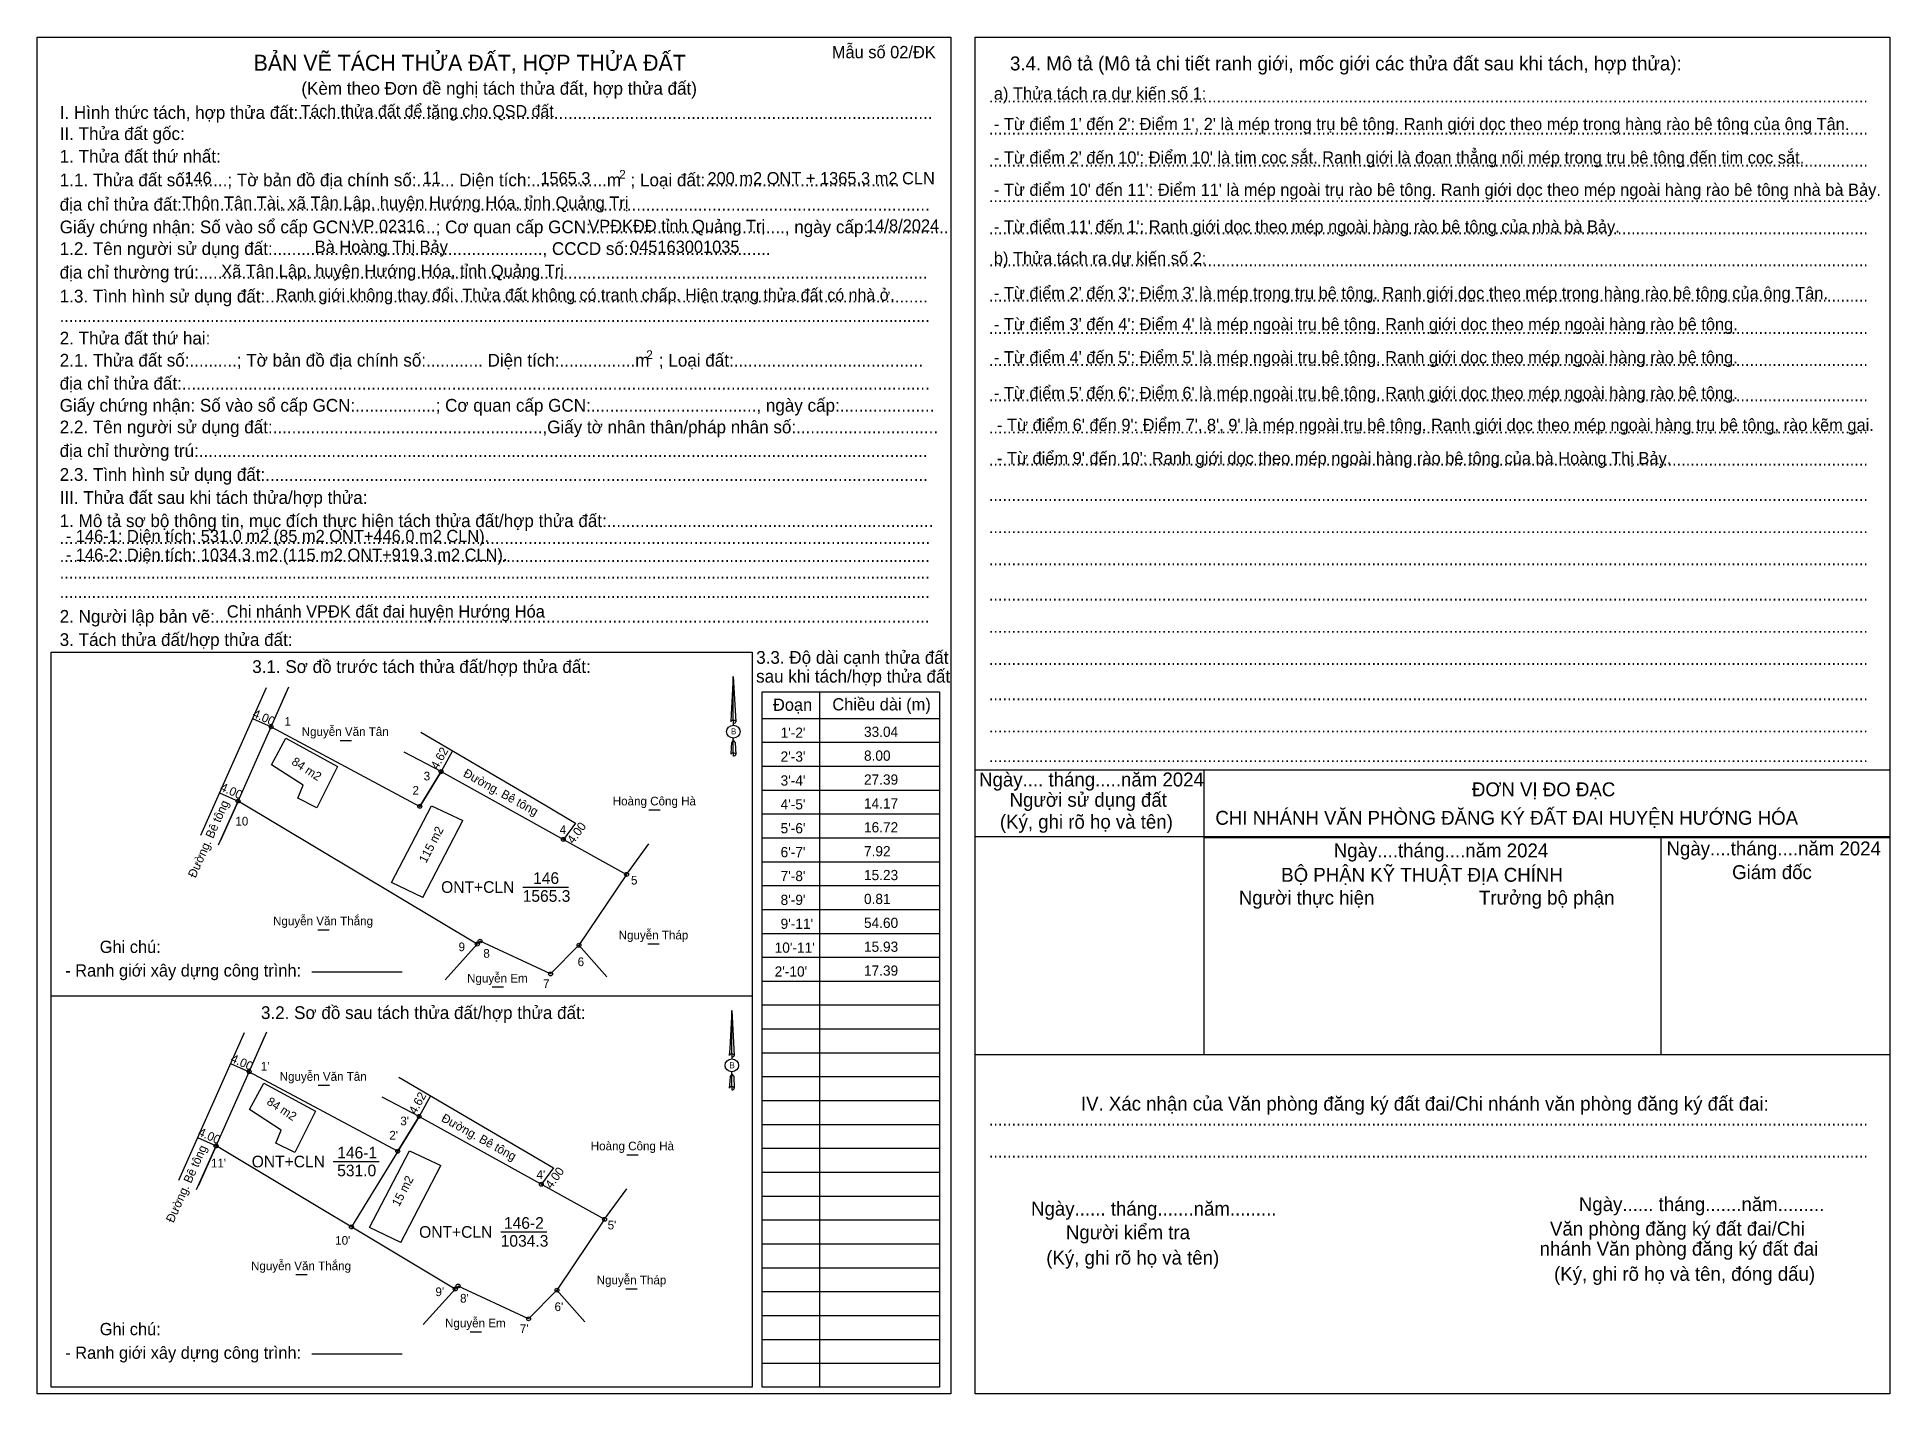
# Model space of a CAD drawing. Extents: x 547789 to 548152, y 1837490 to 1837756.
import ezdxf

# ---------------------------------------------------------------- set-up
doc = ezdxf.new("R2010")
doc.units = 0
for name, color, linetype in [('Level 1', 7, 'Continuous'), ('Level 10', 7, 'Continuous'), ('Level 11', 7, 'Continuous'), ('Level 13', 7, 'Continuous'), ('Level 18', 7, 'Continuous'), ('Level 2', 7, 'Continuous'), ('Level 23', 7, 'Continuous'), ('Level 27', 7, 'Continuous'), ('Level 30', 7, 'Continuous'), ('Level 36', 7, 'Continuous'), ('Level 49', 7, 'Continuous'), ('Level 6', 7, 'Continuous'), ('Level 9', 7, 'Continuous')]:
    doc.layers.add(name, color=color, linetype=linetype)

msp = doc.modelspace()

# ---------------------------------------------------------------- linework, layer by layer
at = {"layer": 'Level 1'}
for p, q in [((547942.08, 1837627.25), (547942.08, 1837490.99)), ((547930.85, 1837622.03), (547965.56, 1837622.03)), ((547930.85, 1837617.35), (547965.56, 1837617.35)), ((547930.85, 1837612.67), (547965.56, 1837612.67)), ((547972.59, 1837611.96), (548151.78, 1837611.96)), ((547930.85, 1837607.99), (547965.56, 1837607.99)), ((547930.85, 1837603.31), (547965.56, 1837603.31)), ((547972.59, 1837598.9), (548151.78, 1837598.9)), ((548017.36, 1837598.71), (548151.78, 1837598.71)), ((547930.85, 1837598.63), (547965.56, 1837598.63)), ((547930.85, 1837593.95), (547965.56, 1837593.95)), ((547930.85, 1837589.27), (547965.56, 1837589.27)), ((547930.85, 1837584.59), (547965.56, 1837584.59)), ((547930.85, 1837579.91), (547965.56, 1837579.91)), ((547930.85, 1837575.23), (547965.56, 1837575.23)), ((547930.85, 1837570.55), (547965.56, 1837570.55)), ((547791.55, 1837567.65), (547928.87, 1837567.65)), ((547930.85, 1837565.87), (547965.56, 1837565.87)), ((547930.85, 1837561.19), (547965.56, 1837561.19)), ((547930.85, 1837556.51), (547965.56, 1837556.51)), ((547972.59, 1837556.17), (548151.78, 1837556.17)), ((547972.59, 1837556.17), (548151.78, 1837556.17)), ((547930.85, 1837551.83), (547965.56, 1837551.83)), ((547930.85, 1837547.15), (547965.56, 1837547.15)), ((547930.85, 1837542.47), (547965.56, 1837542.47)), ((547930.85, 1837537.79), (547965.56, 1837537.79)), ((547930.85, 1837533.11), (547965.56, 1837533.11)), ((547930.85, 1837528.43), (547965.56, 1837528.43)), ((547930.85, 1837523.75), (547965.56, 1837523.75)), ((547930.85, 1837519.07), (547965.56, 1837519.07)), ((547930.85, 1837514.39), (547965.56, 1837514.39)), ((547930.85, 1837509.71), (547965.56, 1837509.71)), ((547930.85, 1837505.03), (547965.56, 1837505.03)), ((547930.85, 1837500.35), (547965.56, 1837500.35)), ((547930.85, 1837495.67), (547965.56, 1837495.67))]:
    msp.add_line(p, q, dxfattribs=at)
for points in [[(547791.55, 1837635.03), (547928.87, 1837635.03), (547928.87, 1837490.96), (547791.55, 1837490.96)], [(547930.85, 1837627.25), (547965.56, 1837627.25), (547965.56, 1837490.99), (547930.85, 1837490.99)]]:
    msp.add_lwpolyline(points, close=True, dxfattribs=at)
at = {"layer": 'Level 10'}
for p, q in [((547830.97, 1837622.01), (547834.63, 1837620.39)), ((547828.15, 1837605.83), (547834.63, 1837620.39)), ((547834.63, 1837620.39), (547863.75, 1837604.79)), ((547834.72, 1837612.96), (547837.49, 1837618.16)), ((547837.49, 1837618.16), (547847.64, 1837612.63)), ((547863.93, 1837619.31), (547881.32, 1837609.12)), ((547870.17, 1837615.65), (547867.93, 1837611.61)), ((547840.93, 1837608.92), (547834.72, 1837612.96)), ((547847.64, 1837612.63), (547843.58, 1837604.53)), ((547863.75, 1837604.79), (547867.93, 1837611.61)), ((547867.93, 1837611.61), (547904.27, 1837591.46)), ((547824.5, 1837607.46), (547828.15, 1837605.83)), ((547839.85, 1837606.4), (547840.93, 1837608.92)), ((547843.58, 1837604.53), (547839.85, 1837606.4)), ((547881.32, 1837609.12), (547888.22, 1837605.07)), ((547875, 1837577.8), (547828.15, 1837605.83)), ((547888.22, 1837605.07), (547894.26, 1837601.53)), ((547894.26, 1837601.53), (547891.88, 1837598.33)), ((547904.27, 1837591.46), (547894.94, 1837577.58)), ((547875.57, 1837578.38), (547875, 1837577.8)), ((547889.37, 1837571.95), (547875.57, 1837578.38)), ((547894.94, 1837577.58), (547889.37, 1837571.95)), ((547842.58, 1837572.39), (547860.32, 1837572.39)), ((547823.84, 1837538.25), (547830.32, 1837552.8)), ((547826.66, 1837554.42), (547830.32, 1837552.8)), ((547830.32, 1837552.8), (547859.44, 1837537.21)), ((547859.62, 1837551.72), (547877.01, 1837541.53)), ((547830.41, 1837545.37), (547833.18, 1837550.57)), ((547833.18, 1837550.57), (547843.33, 1837545.04)), ((547865.86, 1837548.07), (547863.62, 1837544.03)), ((547836.62, 1837541.33), (547830.41, 1837545.37)), ((547843.33, 1837545.04), (547839.27, 1837536.94)), ((547835.54, 1837538.81), (547836.62, 1837541.33)), ((547859.44, 1837537.21), (547863.62, 1837544.03)), ((547863.62, 1837544.03), (547899.96, 1837523.87)), ((547877.01, 1837541.53), (547883.91, 1837537.48)), ((547820.19, 1837539.87), (547823.84, 1837538.25)), ((547870.69, 1837510.21), (547823.84, 1837538.25)), ((547839.27, 1837536.94), (547835.54, 1837538.81)), ((547883.91, 1837537.48), (547889.95, 1837533.94)), ((547889.95, 1837533.94), (547887.57, 1837530.74)), ((547899.96, 1837523.87), (547890.63, 1837509.99)), ((547871.26, 1837510.8), (547870.69, 1837510.21)), ((547885.06, 1837504.36), (547871.26, 1837510.8)), ((547890.63, 1837509.99), (547885.06, 1837504.36)), ((547842.58, 1837497.49), (547860.32, 1837497.49))]:
    msp.add_line(p, q, dxfattribs=at)
for points in [[(547904.62, 1837591.98), (547908.6, 1837597.44)], [(547900.31, 1837524.39), (547904.29, 1837529.85)]]:
    msp.add_lwpolyline(points, dxfattribs=at)
at = {"layer": 'Level 11'}
for centre in [(547834.63, 1837620.39), (547867.93, 1837611.61), (547828.15, 1837605.83), (547863.75, 1837604.79), (547891.88, 1837598.33), (547904.27, 1837591.46), (547875, 1837577.8), (547875.57, 1837578.38), (547894.94, 1837577.58), (547894.94, 1837577.58), (547889.37, 1837571.95), (547830.32, 1837552.8), (547863.62, 1837544.03), (547823.84, 1837538.25), (547859.44, 1837537.21), (547887.57, 1837530.74), (547850.35, 1837522.38), (547899.96, 1837523.87), (547870.69, 1837510.21), (547871.26, 1837510.8), (547890.63, 1837509.99), (547890.63, 1837509.99), (547885.06, 1837504.36)]:
    msp.add_circle(centre, 0.381, dxfattribs=at)
at = {"layer": 'Level 18'}
for p, q in [((547925.17, 1837630.22), (547924.77, 1837622.77)), ((547925.17, 1837630.22), (547925.67, 1837621.38)), ((547925.17, 1837630.22), (547925.67, 1837621.38)), ((547925.17, 1837621.69), (547925.17, 1837630.22)), ((547925.17, 1837630.22), (547925.67, 1837621.38)), ((547924.77, 1837622.77), (547924.69, 1837621.38)), ((547925.17, 1837621.69), (547925.17, 1837621.32)), ((547925.17, 1837621.32), (547925.17, 1837621.08)), ((547925.17, 1837621.08), (547925.17, 1837620.73)), ((547925.17, 1837621.08), (547925.17, 1837620.73)), ((547925.17, 1837621.08), (547925.17, 1837620.73)), ((547925.67, 1837621.38), (547925.67, 1837621.38)), ((547924.83, 1837617.26), (547924.77, 1837616.34)), ((547925.17, 1837617.76), (547924.83, 1837617.26)), ((547925.17, 1837617.76), (547925.17, 1837618.13)), ((547925.17, 1837617.76), (547925.17, 1837618.13)), ((547925.17, 1837617.76), (547925.17, 1837618.13)), ((547925.17, 1837617.76), (547925.55, 1837617.26)), ((547925.17, 1837617.76), (547925.55, 1837617.26)), ((547925.17, 1837617.76), (547925.55, 1837617.26)), ((547925.17, 1837615.26), (547925.17, 1837617.76)), ((547925.55, 1837617.26), (547925.67, 1837614.97)), ((547925.55, 1837617.26), (547925.67, 1837614.97)), ((547925.55, 1837617.26), (547925.67, 1837614.97)), ((547924.77, 1837616.34), (547924.69, 1837614.99)), ((547925.17, 1837615.26), (547925.17, 1837614.9)), ((547925.17, 1837614.9), (547925.17, 1837614.66)), ((547925.67, 1837614.97), (547925.67, 1837614.99)), ((547924.87, 1837564.8), (547924.47, 1837557.36)), ((547924.87, 1837564.8), (547925.37, 1837555.97)), ((547924.87, 1837564.8), (547925.37, 1837555.97)), ((547924.87, 1837556.28), (547924.87, 1837564.8)), ((547924.87, 1837564.8), (547925.37, 1837555.97)), ((547924.47, 1837557.36), (547924.39, 1837555.97)), ((547924.87, 1837556.28), (547924.87, 1837555.91)), ((547924.87, 1837555.91), (547924.87, 1837555.67)), ((547924.87, 1837555.67), (547924.87, 1837555.32)), ((547924.87, 1837555.67), (547924.87, 1837555.32)), ((547924.87, 1837555.67), (547924.87, 1837555.32)), ((547925.37, 1837555.97), (547925.37, 1837555.97)), ((547924.53, 1837551.85), (547924.47, 1837550.93)), ((547924.87, 1837552.34), (547924.53, 1837551.85)), ((547924.87, 1837552.34), (547924.87, 1837552.72)), ((547924.87, 1837552.34), (547924.87, 1837552.72)), ((547924.87, 1837552.34), (547924.87, 1837552.72)), ((547924.87, 1837552.34), (547925.25, 1837551.85)), ((547924.87, 1837552.34), (547925.25, 1837551.85)), ((547924.87, 1837552.34), (547925.25, 1837551.85)), ((547924.87, 1837549.85), (547924.87, 1837552.34)), ((547925.25, 1837551.85), (547925.37, 1837549.56)), ((547925.25, 1837551.85), (547925.37, 1837549.56)), ((547925.25, 1837551.85), (547925.37, 1837549.56)), ((547924.47, 1837550.93), (547924.39, 1837549.58)), ((547924.87, 1837549.85), (547924.87, 1837549.49)), ((547924.87, 1837549.49), (547924.87, 1837549.25)), ((547925.37, 1837549.56), (547925.37, 1837549.58))]:
    msp.add_line(p, q, dxfattribs=at)
for centre in [(547925.18, 1837619.44), (547924.88, 1837554.03)]:
    msp.add_ellipse(centre, major_axis=(1.32, 0), ratio=0.952727, dxfattribs=at)
for centre, start_param, end_param in [((547925.18, 1837621.37), 1.570796, 3.074452), ((547925.18, 1837621.37), 0.067141, 1.570796), ((547925.18, 1837621.37), 4.712389, 6.283185), ((547925.18, 1837614.96), 2.491069, 3.074278), ((547925.18, 1837614.96), 1.570796, 2.491069), ((547925.18, 1837614.96), 0.067141, 1.570796), ((547925.18, 1837614.96), 4.712389, 6.283185), ((547924.88, 1837555.96), 1.570796, 3.074452), ((547924.88, 1837555.96), 0.067141, 1.570796), ((547924.88, 1837555.96), 4.712389, 6.283185), ((547924.88, 1837549.54), 2.491069, 3.074278), ((547924.88, 1837549.54), 1.570796, 2.491069), ((547924.88, 1837549.54), 0.067141, 1.570796), ((547924.88, 1837549.54), 4.712389, 6.283185)]:
    msp.add_ellipse(centre, major_axis=(0.484, 0), ratio=0.614131, start_param=start_param, end_param=end_param, dxfattribs=at)
at = {"layer": 'Level 2'}
for points in [[(547788.76, 1837755.55), (547967.8, 1837755.55), (547967.8, 1837489.65), (547788.76, 1837489.65)], [(547972.59, 1837755.55), (548151.78, 1837755.55), (548151.78, 1837489.65), (547972.59, 1837489.65)]]:
    msp.add_lwpolyline(points, close=True, dxfattribs=at)
at = {"layer": 'Level 23'}
for p, q in [((547833.63, 1837628), (547820.77, 1837599.09)), ((547829.32, 1837560.41), (547816.46, 1837531.5))]:
    msp.add_line(p, q, dxfattribs=at)
for points in [[(547824.34, 1837597.27), (547828.15, 1837605.83), (547834.63, 1837620.39), (547837.72, 1837627.35)], [(547820.03, 1837529.69), (547823.84, 1837538.25), (547830.32, 1837552.8), (547833.41, 1837559.76)]]:
    msp.add_lwpolyline(points, dxfattribs=at)
at = {"layer": 'Level 27'}
for p, q in [((547834.63, 1837620.39), (547838.1, 1837628.19)), ((547867.93, 1837611.61), (547860.68, 1837615.39)), ((547828.15, 1837605.83), (547824.7, 1837598.07)), ((547904.27, 1837591.46), (547904.62, 1837591.98)), ((547875, 1837577.8), (547868.73, 1837570.83)), ((547894.94, 1837577.58), (547900.37, 1837571.39)), ((547830.32, 1837552.8), (547833.79, 1837560.6)), ((547863.62, 1837544.03), (547856.37, 1837547.8)), ((547823.84, 1837538.25), (547820.39, 1837530.48)), ((547899.96, 1837523.87), (547900.31, 1837524.39)), ((547870.69, 1837510.21), (547864.42, 1837503.24)), ((547890.63, 1837509.99), (547896.06, 1837503.8))]:
    msp.add_line(p, q, dxfattribs=at)
at = {"layer": 'Level 30'}
for p, q in [((547867.93, 1837611.61), (547863.75, 1837604.79)), ((547858.21, 1837589.86), (547866.06, 1837604.91)), ((547866.06, 1837604.91), (547872.21, 1837602.01)), ((547864.35, 1837586.94), (547872.21, 1837602.01)), ((547864.35, 1837586.94), (547858.21, 1837589.86)), ((547863.62, 1837544.03), (547850.35, 1837522.38)), ((547853.9, 1837522.28), (547861.75, 1837537.32)), ((547861.75, 1837537.32), (547867.9, 1837534.42)), ((547860.04, 1837519.35), (547867.9, 1837534.42)), ((547860.04, 1837519.35), (547853.9, 1837522.28))]:
    msp.add_line(p, q, dxfattribs=at)
at = {"layer": 'Level 9'}
for p, q in [((547848.13, 1837617.73), (547850.37, 1837617.73)), ((548017.36, 1837611.96), (548017.36, 1837556.17)), ((547908.6, 1837604.11), (547910.84, 1837604.11)), ((548106.91, 1837598.71), (548106.91, 1837556.17)), ((547883.91, 1837588.98), (547892.91, 1837588.98)), ((547843.75, 1837580.62), (547846, 1837580.62)), ((547908.41, 1837577.85), (547910.66, 1837577.85)), ((547877.92, 1837569.4), (547880.16, 1837569.4)), ((547843.82, 1837550.14), (547846.06, 1837550.14)), ((547846.8, 1837535.19), (547855.81, 1837535.19)), ((547904.29, 1837536.52), (547906.53, 1837536.52)), ((547879.6, 1837521.4), (547888.61, 1837521.4)), ((547839.44, 1837513.03), (547841.69, 1837513.03)), ((547904.1, 1837510.26), (547906.35, 1837510.26)), ((547873.61, 1837501.82), (547875.85, 1837501.82))]:
    msp.add_line(p, q, dxfattribs=at)

# ---------------------------------------------------------------- texts
at = {"layer": 'Level 1'}
for s, height, p in [('BẢN VẼ TÁCH THỬA ĐẤT, HỢP THỬA ĐẤT', 3.12, (547831.2, 1837748.96)), ('Mẫu số 02/ĐK', 2.4023, (547944.48, 1837751.4)), ('3.4. Mô tả (Mô tả chi tiết ranh giới, mốc giới các thửa đất sau khi tách, hợp thửa):', 2.73, (547979.39, 1837749.01)), ('(Kèm theo Đơn đề nghị tách thửa đất, hợp thửa đất)', 2.496, (547840.55, 1837744.25)), ('I. Hình thức tách, hợp thửa đất:......................................................................................................................................', 2.496, (547793.2, 1837739.52)), ('Tách thửa đất để tặng cho QSD đất', 2.34, (547840.41, 1837739.88)), ('.................................................................................................................................................................................................', 2.40226, (547975.23, 1837742.73)), ('II. Thửa đất gốc:', 2.496, (547793.2, 1837735.37)), ('.................................................................................................................................................................................................', 2.40226, (547975.23, 1837736.44)), ('1. Thửa đất thứ nhất:', 2.496, (547793.2, 1837730.94)), ('2', 1.72, (547902.81, 1837727.78)), ('.................................................................................................................................................................................................', 2.40226, (547975.23, 1837730.14)), ('1.1. Thửa đất số:........; Tờ bản đồ địa chính số:........ Diện tích:................m  ; Loại đất:.........................................', 2.496, (547793.2, 1837726.3)), ('địa chỉ thửa đất:..............................................................................................................................................................', 2.496, (547793.2, 1837721.52)), ('.................................................................................................................................................................................................', 2.40226, (547975.23, 1837723.2)), ('Giấy chứng nhận: Số vào sổ cấp GCN:.................; Cơ quan cấp GCN:........................................., ngày cấp:.................', 2.496, (547793.2, 1837717.09)), ('1.2. Tên người sử dụng đất:........................................................., CCCD số::.............................', 2.496, (547793.2, 1837712.84)), ('.................................................................................................................................................................................................', 2.40226, (547975.23, 1837716.91)), ('địa chỉ thường trú:..........................................................................................................................................................', 2.496, (547793.2, 1837708.21)), ('.................................................................................................................................................................................................', 2.40226, (547975.23, 1837710.62)), ('1.3. Tình hình sử dụng đất:............................................................................................................................................', 2.496, (547793.2, 1837703.53)), ('Ranh giới không thay đổi. Thửa đất không có tranh chấp. Hiện trạng thửa đất có nhà ở.', 2.34, (547835.59, 1837703.87)), ('.................................................................................................................................................................................................', 2.40226, (547975.23, 1837703.68)), ('2. Thửa đất thứ hai:', 2.496, (547793.2, 1837695.3)), ('...............................................................................................................................................................................................', 2.40226, (547793.2, 1837699.73)), ('.................................................................................................................................................................................................', 2.40226, (547975.23, 1837697.38)), ('2.1. Thửa đất số:..........; Tờ bản đồ địa chính số:............ Diện tích:................m  ; Loại đất:........................................', 2.496, (547793.2, 1837690.97)), ('2', 1.72, (547908.12, 1837692.44)), ('.................................................................................................................................................................................................', 2.40226, (547975.23, 1837691.09)), ('địa chỉ thửa đất:..............................................................................................................................................................', 2.496, (547793.2, 1837686.45)), ('Giấy chứng nhận: Số vào sổ cấp GCN:.................; Cơ quan cấp GCN:..................................., ngày cấp:....................', 2.496, (547793.2, 1837682.13)), ('.................................................................................................................................................................................................', 2.40226, (547975.23, 1837684.15)), ('2.2. Tên người sử dụng đất:.........................................................,Giấy tờ nhân thân/pháp nhân số:..............................', 2.496, (547793.2, 1837677.89)), ('địa chỉ thường trú:..........................................................................................................................................................', 2.496, (547793.2, 1837673.26)), ('.................................................................................................................................................................................................', 2.40226, (547975.23, 1837677.86)), ('2.3. Tình hình sử dụng đất:............................................................................................................................................', 2.496, (547793.2, 1837668.58)), ('.................................................................................................................................................................................................', 2.40226, (547975.23, 1837671.56)), ('III. Thửa đất sau khi tách thửa/hợp thửa:', 2.496, (547793.2, 1837664.07)), ('.................................................................................................................................................................................................', 2.40226, (547975.23, 1837664.62)), ('1. Mô tả sơ bộ thông tin, mục đích thực hiện tách thửa đất/hợp thửa đất:.....................................................................', 2.496, (547793.2, 1837659.52)), ('.................................................................................................................................................................................................', 2.40226, (547975.23, 1837658.33)), ('........................................................................................................................................................................................', 2.496, (547793.15, 1837656.23)), ('...............................................................................................................................................................................................', 2.40226, (547793.2, 1837652.67)), ('...............................................................................................................................................................................................', 2.40226, (547793.2, 1837649.4)), ('.................................................................................................................................................................................................', 2.40226, (547975.23, 1837652.04)), ('...............................................................................................................................................................................................', 2.40226, (547793.2, 1837645.62)), ('2. Người lập bản vẽ:.......................................................................................................................................................', 2.496, (547793.2, 1837640.78)), ('.................................................................................................................................................................................................', 2.40226, (547975.23, 1837645.1)), ('3. Tách thửa đất/hợp thửa đất:', 2.496, (547793.2, 1837636.22)), ('.................................................................................................................................................................................................', 2.40226, (547975.23, 1837638.8)), ('3.3. Độ dài cạnh thửa đất', 2.496, (547929.66, 1837632.73)), ('3.1. Sơ đồ trước tách thửa đất/hợp thửa đất:', 2.496, (547830.92, 1837630.93)), ('sau khi tách/hợp thửa đất', 2.496, (547929.65, 1837629.04)), ('.................................................................................................................................................................................................', 2.40226, (547975.23, 1837632.51)), ('Đoạn', 2.402, (547932.95, 1837623.51)), ('Chiều dài (m)', 2.4023, (547944.58, 1837623.59)), ('.................................................................................................................................................................................................', 2.40226, (547975.23, 1837625.57)), ('.................................................................................................................................................................................................', 2.40226, (547975.23, 1837619.28)), ('.................................................................................................................................................................................................', 2.40226, (547975.23, 1837613.46)), ('Ngày.... tháng.....năm 2024', 2.73, (547973.33, 1837608.69)), ('Người sử dụng đất', 2.73, (547979.3, 1837604.71)), ('ĐƠN VỊ ĐO ĐẠC ', 2.73, (548069.89, 1837606.76)), ('(Ký, ghi rõ họ và tên)', 2.73, (547977.41, 1837600.42)), ('CHI NHÁNH VĂN PHÒNG ĐĂNG KÝ ĐẤT ĐAI HUYỆN HƯỚNG HÓA', 2.73, (548019.63, 1837601.18)), ('Ngày....tháng....năm 2024', 2.73, (548042.82, 1837594.79)), ('Ngày....tháng....năm 2024', 2.73, (548108.01, 1837595.18)), ('BỘ PHẬN KỸ THUẬT ĐỊA CHÍNH', 2.73, (548032.52, 1837590.01)), ('Giám đốc', 2.73, (548120.86, 1837590.54)), ('Người thực hiện', 2.73, (548024.22, 1837585.54)), ('Trưởng bộ phận', 2.73, (548071.27, 1837585.54)), ('3.2. Sơ đồ sau tách thửa đất/hợp thửa đất:', 2.496, (547832.63, 1837563.12)), ('IV. Xác nhận của Văn phòng đăng ký đất đai/Chi nhánh văn phòng đăng ký đất đai:', 2.73, (547993.28, 1837545.18)), ('.................................................................................................................................................................................................', 2.40226, (547975.23, 1837542.24)), ('.................................................................................................................................................................................................', 2.40226, (547975.23, 1837535.95)), ('Ngày...... tháng.......năm.........', 2.73, (547983.51, 1837524.59)), ('Ngày...... tháng.......năm.........', 2.73, (548090.84, 1837525.47)), ('Người kiểm tra', 2.73, (547990.34, 1837519.96)), ('  Văn phòng đăng ký đất đai/Chi ', 2.73, (548083.15, 1837520.68)), ('nhánh Văn phòng đăng ký đất đai', 2.73, (548083.15, 1837516.75)), ('(Ký, ghi rõ họ và tên)', 2.73, (547986.49, 1837514.99)), ('(Ký, ghi rõ họ và tên, đóng dấu)', 2.73, (548085.98, 1837511.82))]:
    msp.add_text(s, height=height, dxfattribs=at).set_placement(p)
at = {"layer": 'Level 10'}
for s, height, p in [('Ghi chú:', 2.402, (547801.04, 1837576.07)), ('- Ranh giới xây dựng công trình:', 2.4023, (547794.28, 1837571.44)), ('Ghi chú:', 2.402, (547801.04, 1837501.16)), ('- Ranh giới xây dựng công trình:', 2.4023, (547794.28, 1837496.53))]:
    msp.add_text(s, height=height, dxfattribs=at).set_placement(p)
at = {"layer": 'Level 11'}
for s, rotation, p in [('4.00', 336.0144, (547830.85, 1837622.36)), ('84 m2', 326.947, (547838.48, 1837613.14)), ('4.62', 60.9871, (547867.27, 1837611.9)), ('4.00', 336.0144, (547824.48, 1837607.95)), ('115 m2', 62.4396, (547864.98, 1837593.56)), ('4.00', 53.3581, (547893.83, 1837597.32)), ('4.00', 336.0144, (547826.55, 1837554.78)), ('4.62', 60.9871, (547862.96, 1837544.32)), ('84 m2', 326.947, (547833.61, 1837546.53)), ('4.00', 336.0144, (547820.17, 1837540.36)), ('4.00', 53.3581, (547889.52, 1837529.74)), ('15 m2', 62.4396, (547859.69, 1837526.23))]:
    msp.add_text(s, height=1.7, rotation=rotation, dxfattribs=at).set_placement(p)
for s, p in [("1'-2'", (547934.44, 1837618.23)), ('33.04', (547950.78, 1837618.41)), ("2'-3'", (547934.44, 1837613.55)), ('8.00', (547950.78, 1837613.73)), ("3'-4'", (547934.44, 1837608.87)), ('27.39', (547950.78, 1837609.05)), ("4'-5'", (547934.44, 1837604.19)), ('14.17', (547950.78, 1837604.37)), ("5'-6'", (547934.44, 1837599.51)), ('16.72', (547950.78, 1837599.69)), ("6'-7'", (547934.44, 1837594.83)), ('7.92', (547950.78, 1837595.01)), ("7'-8'", (547934.44, 1837590.15)), ('15.23', (547950.78, 1837590.33)), ("8'-9'", (547934.44, 1837585.47)), ('0.81', (547950.78, 1837585.65)), ("9'-11'", (547934.44, 1837580.79)), ('54.60', (547950.78, 1837580.97)), ("10'-11'", (547933.28, 1837576.11)), ('15.93', (547950.78, 1837576.29)), ("2'-10'", (547933.28, 1837571.43)), ('17.39', (547950.78, 1837571.61))]:
    msp.add_text(s, height=2, dxfattribs=at).set_placement(p)
at = {"layer": 'Level 13'}
for s, p in [('146', (547885.95, 1837589.59)), ('ONT+CLN', (547867.93, 1837587.84)), ('1565.3', (547883.91, 1837586.09)), ('146-1', (547847.58, 1837535.8)), ('ONT+CLN', (547830.82, 1837534.05)), ('531.0', (547847.57, 1837532.3)), ('ONT+CLN', (547863.62, 1837520.25)), ('146-2', (547880.24, 1837522.01)), ('1034.3', (547879.6, 1837518.5))]:
    msp.add_text(s, height=2.284, dxfattribs=at).set_placement(p)
at = {"layer": 'Level 18'}
for p in [(547924.69, 1837618.88), (547924.39, 1837553.47)]:
    msp.add_text('B', height=1.2, dxfattribs=at).set_placement(p)
at = {"layer": 'Level 36'}
for s, p in [('Nguyễn Văn Tân', (547840.61, 1837618.6)), ('Hoàng Công Hà', (547901.56, 1837604.98)), ('Nguyễn Văn Thắng', (547835, 1837581.49)), ('Nguyễn Tháp', (547902.71, 1837578.72)), ('Nguyễn Em', (547873.01, 1837570.27)), ('Nguyễn Văn Tân', (547836.3, 1837551.01)), ('Hoàng Công Hà', (547897.25, 1837537.39)), ('Nguyễn Văn Thắng', (547830.69, 1837513.9)), ('Nguyễn Tháp', (547898.4, 1837511.13)), ('Nguyễn Em', (547868.7, 1837502.69))]:
    msp.add_text(s, height=1.7, dxfattribs=at).set_placement(p)
at = {"layer": 'Level 49'}
for rotation, p in [(330.9871, (547872.12, 1837610.78)), (66.0144, (547819.8, 1837590.65)), (330.9871, (547867.81, 1837543.19)), (66.0144, (547815.49, 1837523.07))]:
    msp.add_text('Đường. Bê tông', height=1.7, rotation=rotation, dxfattribs=at).set_placement(p)
at = {"layer": 'Level 6'}
for s, height, p in [('a) Thửa tách ra dự kiến số 1:', 2.4024, (547976.22, 1837743.29)), ("- Từ điểm 1' đến 2': Điểm 1', 2' là mép trong trụ bê tông. Ranh giới dọc theo mép trong hàng rào bê tông của ông Tân.", 2.40239, (547976.22, 1837737.31)), ("- Từ điểm 2' đến 10': Điểm 10' là tim cọc sắt. Ranh giới là đoạn thẳng nối mép trong trụ bê tông đến tim cọc sắt.", 2.40239, (547976.22, 1837730.74)), ('146', 2.402, (547817.61, 1837726.73)), ('11', 2.402, (547864.3, 1837726.76)), ('1565.3', 2.402, (547887.36, 1837726.68)), ('200 m2 ONT + 1365.3 m2 CLN', 2.4024, (547920.11, 1837726.68)), ("- Từ điểm 10' đến 11': Điểm 11' là mép ngoài trụ rào bê tông. Ranh giới dọc theo mép ngoài hàng rào bê tông nhà bà Bảy.", 2.40239, (547976.22, 1837724.43)), ('Thôn Tân Tài, xã Tân Lập, huyện Hướng Hóa, tỉnh Quảng Trị', 2.4024, (547817.16, 1837721.9)), ('VP 02316', 2.402, (547850.56, 1837717.33)), ('VPĐKĐĐ tỉnh Quảng Trị', 2.4024, (547896.77, 1837717.33)), ('14/8/2024', 2.402, (547951.22, 1837717.42)), ("- Từ điểm 11' đến 1': Ranh giới dọc theo mép ngoài hàng rào bê tông của nhà bà Bảy.", 2.4024, (547976.22, 1837717.22)), ('Bà Hoàng Thị Bảy', 2.4024, (547843.18, 1837713.25)), ('045163001035', 2.4024, (547904.95, 1837713.25)), ('b) Thửa tách ra dự kiến số 2:', 2.4024, (547976.22, 1837711.02)), ('Xã Tân Lập, huyện Hướng Hóa, tỉnh Quảng Trị', 2.4024, (547824.86, 1837708.53)), ("- Từ điểm 2' đến 3': Điểm 3' là mép trong trụ bê tông. Ranh giới dọc theo mép trong hàng rào bê tông của ông Tân.", 2.40239, (547976.22, 1837704.18)), ("- Từ điểm 3' đến 4': Điểm 4' là mép ngoài trụ bê tông. Ranh giới dọc theo mép ngoài hàng rào bê tông.", 2.40239, (547976.22, 1837698.07)), ("- Từ điểm 4' đến 5': Điểm 5' là mép ngoài trụ bê tông. Ranh giới dọc theo mép ngoài hàng rào bê tông.", 2.40239, (547976.22, 1837691.59)), ("- Từ điểm 5' đến 6': Điểm 6' là mép ngoài trụ bê tông. Ranh giới dọc theo mép ngoài hàng rào bê tông.", 2.40239, (547976.22, 1837684.6)), ("- Từ điểm 6' đến 9': Điểm 7', 8', 9' là mép ngoài trụ bê tông. Ranh giới dọc theo mép ngoài hàng trụ bê tông, rào kẽm gai.", 2.40239, (547976.84, 1837678.34)), ("- Từ điểm 9' đến 10': Ranh giới dọc theo mép ngoài hàng rào bê tông của bà Hoàng Thị Bảy.", 2.4024, (547976.84, 1837671.83)), ('- 146-1: Diện tích: 531.0 m2 (85 m2 ONT+446.0 m2 CLN). ', 2.4024, (547794.41, 1837656.57)), ('- 146-2: Diện tích: 1034.3 m2 (115 m2 ONT+919.3 m2 CLN). ', 2.4024, (547794.41, 1837652.9)), ('Chi nhánh VPĐK đất đai huyện Hướng Hóa', 2.4024, (547825.95, 1837641.79))]:
    msp.add_text(s, height=height, dxfattribs=at).set_placement(p)
at = {"layer": 'Level 9'}
for s, p in [('1', (547837.24, 1837620.59)), ('3', (547864.52, 1837609.88)), ('2', (547862.32, 1837607.09)), ('10', (547827.62, 1837601.04)), ('4', (547891.15, 1837599.38)), ('5', (547905.13, 1837589.47)), ('9', (547871.35, 1837576.41)), ('8', (547876.2, 1837575.13)), ('6', (547894.68, 1837573.48)), ('7', (547887.89, 1837569.18)), ("1'", (547832.6, 1837553.01)), ("2'", (547857.79, 1837539.5)), ("3'", (547859.94, 1837542.29)), ("11'", (547822.83, 1837534.03)), ("4'", (547886.62, 1837531.8)), ("5'", (547900.56, 1837521.89)), ("10'", (547847.18, 1837518.89)), ("9'", (547866.82, 1837508.82)), ("8'", (547871.64, 1837507.55)), ("6'", (547890.15, 1837505.89)), ("7'", (547883.35, 1837501.59))]:
    msp.add_text(s, height=1.7, dxfattribs=at).set_placement(p)

doc.saveas('drawing.dxf')
